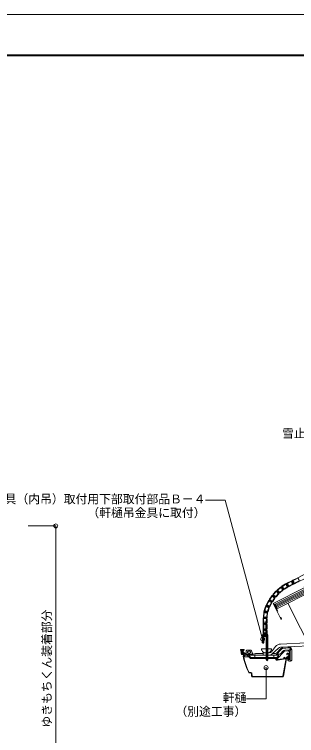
# Model space of a CAD drawing. Units: millimetres on the paper, with parts at other scales. Extents: x -210 to 210, y -148 to 150.
# Drawn here: x 11.8 to 83.4, y -33.4 to 149.9 of the extents above; entities that cross this region are included whole.
import ezdxf
from ezdxf.enums import TextEntityAlignment as Align

# ---------------------------------------------------------------- set-up
doc = ezdxf.new("R2010")
doc.units = ezdxf.units.MM
doc.header["$PDMODE"] = 32
doc.header["$PDSIZE"] = 1
doc.linetypes.add('CHAIN1', pattern=[8, 5, -1, 1, -1])
for name, color, linetype, lineweight in [('0-0', 7, 'Continuous', 18), ('0-2', 5, 'Continuous', 9), ('0-4', 5, 'Continuous', 9), ('0-5', 6, 'Continuous', 9), ('0-7', 5, 'Continuous', 9), ('0-9', 2, 'Continuous', 25), ('F-0_通り芯', 6, 'Continuous', 9)]:
    doc.layers.add(name, color=color, linetype=linetype, lineweight=lineweight)
doc.styles.add('ＭＳ ゴシック', font='')
doc.styles.get('ＭＳ ゴシック').set_extended_font_data('MS Gothic')

msp = doc.modelspace()

# ---------------------------------------------------------------- linework, layer by layer
at = {"layer": '0-0'}
for p, q in [((76.968, -12.156), (78.031, -10.828)), ((79.269, -10.193), (85.786, -9.852)), ((79.32, -10.991), (86.6, -10.61)), ((79.862, -11.052), (81.455, -10.926)), ((81.206, -10.946), (81.206, -11.197)), ((81.455, -10.926), (81.455, -11.177)), ((69.247, -11.535), (69.385, -11.535)), ((69.281, -11.751), (69.291, -11.791)), ((69.33, -11.69), (69.907, -11.69)), ((69.338, -11.996), (69.498, -12.691)), ((69.339, -11.83), (69.689, -11.83)), ((69.472, -12.388), (69.382, -12.002)), ((69.385, -11.585), (69.385, -11.535)), ((69.385, -11.585), (69.731, -11.585)), ((69.387, -11.935), (69.591, -11.935)), ((69.431, -11.94), (69.528, -11.94)), ((69.547, -12.73), (69.862, -12.73)), ((69.577, -11.979), (69.65, -12.293)), ((69.64, -11.974), (69.703, -12.247)), ((69.714, -11.823), (69.912, -11.708)), ((69.741, -11.565), (69.731, -11.585)), ((69.741, -11.565), (69.751, -11.585)), ((69.868, -12.37), (69.747, -12.37)), ((69.751, -11.585), (69.831, -11.585)), ((69.763, -12.285), (69.845, -12.266)), ((69.764, -12.62), (69.868, -12.62)), ((69.817, -11.925), (69.882, -12.206)), ((69.841, -11.565), (69.831, -11.585)), ((69.841, -11.565), (69.851, -11.585)), ((69.841, -11.871), (70.005, -11.776)), ((69.851, -11.585), (69.931, -11.585)), ((69.941, -11.565), (69.931, -11.585)), ((69.941, -11.565), (69.951, -11.585)), ((72.318, -12.759), (70.554, -12.759)), ((70.618, -11.929), (70.618, -12.518)), ((70.814, -11.729), (71.626, -11.729)), ((71.485, -12.029), (71.133, -12.029)), ((71.485, -12.459), (71.144, -12.459)), ((71.896, -11.898), (72.138, -12.397)), ((72.168, -12.609), (72.168, -12.528)), ((72.361, -12.752), (72.668, -12.659)), ((72.868, -12.659), (72.668, -12.659)), ((74.886, -12.559), (72.968, -12.559)), ((74.49, -11.431), (74.501, -11.647)), ((74.54, -11.378), (76.934, -11.378)), ((74.886, -12.418), (76.421, -12.418)), ((74.886, -12.418), (74.886, -12.868)), ((75.194, -12.378), (75.277, -12.378)), ((75.277, -12.384), (76.197, -12.384)), ((75.337, -12.418), (75.277, -12.384)), ((76.197, -12.384), (76.137, -12.418)), ((76.196, -12.378), (76.283, -12.378)), ((76.973, -11.647), (76.984, -11.431)), ((77.161, -12.689), (78.745, -11.233)), ((77.983, -12.559), (77.302, -12.559)), ((78.127, -13.009), (79.566, -11.447)), ((78.35, -12.398), (79.369, -11.292)), ((78.5, -13.859), (80.101, -12.12)), ((78.586, -12.759), (79.042, -12.759)), ((79.262, -12.662), (79.918, -11.951)), ((79.862, -11.303), (81.475, -11.176)), ((80.41, -11.711), (81.51, -11.624)), ((80.43, -11.96), (81.352, -11.888)), ((80.873, -12.886), (80.92, -12.617)), ((80.976, -12.904), (81.016, -12.681)), ((81.019, -12.535), (81.243, -12.535)), ((81.065, -12.64), (81.221, -12.64)), ((81.256, -12.654), (81.416, -12.814)), ((81.315, -12.565), (81.505, -12.755)), ((81.368, -11.992), (81.48, -12.104)), ((81.535, -12.827), (81.535, -13.863)), ((81.568, -12.087), (81.568, -13.972)), ((81.768, -11.787), (81.768, -14.562)), ((82.168, -11.814), (82.168, -14.072)), ((69.5, -12.835), (69.564, -12.835)), ((69.564, -12.835), (69.574, -12.855)), ((69.584, -12.835), (69.574, -12.855)), ((69.584, -12.835), (69.664, -12.835)), ((69.664, -12.835), (69.674, -12.855)), ((69.684, -12.835), (69.674, -12.855)), ((69.684, -12.835), (69.764, -12.835)), ((69.764, -12.835), (69.774, -12.855)), ((69.784, -12.835), (69.774, -12.855)), ((69.784, -12.835), (69.862, -12.835)), ((69.859, -13.16), (69.937, -13.115)), ((69.976, -13.213), (69.989, -13.206)), ((70.164, -13.409), (71.244, -13.409)), ((70.355, -13.009), (74.984, -13.009)), ((70.912, -13.056), (71.579, -13.764)), ((71.449, -13.262), (71.687, -13.514)), ((71.797, -13.859), (78.5, -13.859)), ((71.905, -13.609), (78.259, -13.609)), ((72.768, -13.009), (72.768, -13.609)), ((75.036, -13.018), (76.315, -13.018)), ((76.467, -13.009), (78.715, -13.009)), ((77.593, -13.009), (77.593, -13.609)), ((78.264, -14.109), (78.5, -14.109)), ((78.329, -14.309), (78.5, -14.309)), ((78.479, -13.512), (78.788, -13.177)), ((80.57, -13.812), (78.498, -14.109)), ((78.5, -14.309), (80.594, -13.961)), ((79.908, -18.357), (80.715, -13.785)), ((80.013, -18.371), (80.803, -13.887)), ((80.166, -13.819), (80.137, -13.621)), ((80.303, -13.547), (80.18, -13.565)), ((80.346, -13.561), (80.612, -13.826)), ((80.635, -13.903), (80.624, -13.837)), ((80.756, -13.705), (81.372, -13.089)), ((80.902, -13.805), (81.194, -13.805)), ((80.914, -12.943), (80.919, -12.944)), ((80.927, -13.683), (81.345, -13.265)), ((80.934, -13.7), (81.383, -13.7)), ((81.156, -14.262), (81.025, -13.943)), ((81.204, -13.854), (81.288, -13.998)), ((81.265, -13.834), (81.365, -13.934)), ((81.418, -14.072), (81.468, -14.072)), ((81.43, -12.849), (81.43, -12.948)), ((81.43, -13.3), (81.43, -13.652)), ((81.618, -14.572), (81.668, -14.572)), ((71.405, -17.535), (71.793, -17.535)), ((71.408, -17.43), (71.797, -17.43)), ((71.892, -17.625), (71.965, -18.356)), ((71.996, -17.61), (72.07, -18.35)), ((72.164, -18.536), (79.816, -18.536)), ((72.17, -18.44), (79.81, -18.44)), ((72.383, -18.536), (79.583, -18.536)), ((72.483, -18.436), (79.483, -18.436))]:
    msp.add_line(p, q, dxfattribs=at)
for centre, radius, start, end in [((79.358, -11.891), 1.7, 93.00002, 141.31186), ((79.368, -11.91), 0.92, 93.00002, 132.57457), ((81.493, -11.4), 0.475, 305.38025, 94.51404), ((69.247, -11.635), 0.1, 89.99998, 190.81805), ((83.882, -8.839), 15, 190.81807, 195.15842), ((69.33, -11.74), 0.05, 89.99998, 193), ((69.339, -11.78), 0.05, 193.00001, 270.00003), ((69.387, -11.985), 0.05, 89.99998, 193), ((69.431, -11.99), 0.05, 89.99998, 193.0919), ((69.5, -12.735), 0.1, 195.15842, 270.00003), ((69.764, -12.32), 0.3, 193.09192, 270.00003), ((69.547, -12.68), 0.05, 193.00001, 270.00003), ((69.528, -11.99), 0.05, 13.09189, 89.99998), ((69.591, -11.985), 0.05, 13, 89.99998), ((69.747, -12.27), 0.1, 193.09192, 270.00003), ((69.689, -11.78), 0.05, 270.00003, 300), ((69.752, -12.236), 0.05, 193.00001, 283.00006), ((69.866, -11.914), 0.05, 120.00003, 193), ((69.834, -12.217), 0.05, 283.00006, 13.00003), ((69.862, -12.985), 0.255, 300, 90.00003), ((69.868, -12.97), 0.6, 30.93725, 89.99999), ((69.868, -12.97), 0.35, 311.1741, 90.00003), ((69.907, -11.7), 0.01, 300, 90.00003), ((69.954, -11.687), 0.102, 300, 91.47394), ((70.468, -12.52), 0.15, 216.86995, 0), ((70.468, -12.518), 0.15, 217.60307, 0), ((70.554, -12.559), 0.2, 210.9373, 270.00003), ((70.818, -11.929), 0.2, 89.99998, 180.00002), ((71.133, -12.244), 0.215, 89.99998, 270), ((71.485, -12.244), 0.215, 270.00003, 90.00003), ((71.626, -12.029), 0.3, 25.82733, 89.99998), ((71.868, -12.528), 0.3, 0, 25.82735), ((72.318, -12.609), 0.15, 180.00003, 286.97403), ((72.868, -12.559), 0.1, 270.00003, 0), ((74.54, -11.428), 0.05, 90.00004, 182.99995), ((74.801, -11.631), 0.3, 183.0005, 196.15207), ((75.473, -11.436), 1, 196.15158, 246.48018), ((75.194, -12.078), 0.3, 246.48007, 269.99985), ((76.28, -12.078), 0.3, 270.00006, 293.51987), ((76.315, -11.768), 1.25, 270.00003, 312.57461), ((76.001, -11.436), 1, 293.51975, 343.84836), ((76.421, -11.718), 0.7, 270.00003, 321.31189), ((76.934, -11.428), 0.05, 356.99997, 89.99982), ((76.673, -11.631), 0.3, 343.84787, 356.99942), ((77.983, -12.059), 0.5, 270.00003, 317.35333), ((78.586, -12.659), 0.1, 137.35303, 270.0004), ((79.042, -12.459), 0.3, 270.00034, 317.35352), ((79.921, -11.8), 0.75, 94.51386, 137.35319), ((79.897, -11.752), 0.45, 94.51397, 137.35324), ((80.469, -12.459), 0.75, 94.51397, 137.3533), ((80.469, -12.459), 0.5, 94.51397, 137.3533), ((81.019, -12.635), 0.1, 89.99998, 170.00001), ((81.065, -12.69), 0.05, 89.99998, 170.00001), ((81.155, -12.204), 0.3, 45, 94.51397), ((81.221, -12.69), 0.05, 45, 89.99998), ((81.243, -12.637), 0.102, 45, 89.99998), ((81.368, -12.087), 0.2, 0, 94.51397), ((81.38, -12.849), 0.05, 0, 45), ((81.493, -11.4), 0.225, 274.51407, 94.51404), ((81.268, -12.316), 0.3, 0, 45), ((81.433, -12.827), 0.102, 0, 45), ((81.168, -11.814), 1, 0, 47.65696), ((69.909, -13.246), 0.1, 120.00003, 190.39426), ((84.616, -10.549), 15.053, 190.39427, 207.1902), ((69.862, -12.985), 0.15, 300, 90.00003), ((70.026, -13.3), 0.1, 120.00003, 190.67976), ((84.616, -10.549), 14.947, 190.67978, 207.17845), ((70.164, -13.309), 0.1, 131.17406, 270), ((70.355, -12.859), 0.15, 192.85938, 270.00003), ((70.803, -13.159), 0.15, 43.2643, 89.99998), ((71.558, -13.159), 0.15, 89.99998, 223.2643), ((71.797, -13.559), 0.3, 223.26431, 270.00003), ((71.905, -13.309), 0.3, 223.26431, 270.00003), ((75.036, -12.868), 0.15, 180.00003, 270.00003), ((77.42, -14.784), 1, 29.99938, 67.66685), ((78.264, -14.159), 0.05, 89.99998, 216.52896), ((78.259, -13.309), 0.3, 270.00031, 317.35352), ((78.329, -14.259), 0.05, 209.99944, 270.00003), ((78.662, -13.922), 0.162, 137.3533, 278.16415), ((78.715, -13.109), 0.1, 317.35333, 90.00003), ((80.116, -13.826), 0.05, 278.16418, 8.16415), ((80.187, -13.614), 0.05, 98.16413, 188.16412), ((80.311, -13.596), 0.05, 45.18168, 98.16413), ((80.577, -13.861), 0.05, 10.38871, 98.16413), ((80.586, -13.912), 0.05, 279.43726, 9.49582), ((80.862, -13.811), 0.15, 135, 170.00001), ((80.902, -13.905), 0.1, 89.99998, 170.00001), ((80.922, -12.894), 0.05, 170.00001, 260), ((80.927, -12.895), 0.05, 260.00003, 350.00006), ((80.934, -13.69), 0.01, 135, 270), ((81.118, -13.905), 0.1, 30.34142, 202.25223), ((81.618, -14.072), 0.5, 202.2523, 270.00003), ((81.194, -13.905), 0.1, 45, 89.99998), ((81.418, -13.922), 0.15, 210.34126, 270.00003), ((81.38, -13.3), 0.05, 0, 135), ((81.435, -13.863), 0.1, 225, 0), ((81.23, -12.948), 0.2, 315.00003, 0), ((81.383, -13.652), 0.0475, 270.00006, 0), ((81.468, -13.972), 0.1, 270.00003, 0), ((81.668, -14.072), 0.5, 270.00003, 0), ((71.405, -17.335), 0.2, 207.1902, 270.00003), ((71.408, -17.33), 0.1, 207.17845, 270.00003), ((71.793, -17.635), 0.1, 5.71084, 89.99998), ((71.797, -17.63), 0.2, 5.71084, 89.99998), ((72.164, -18.336), 0.2, 185.71085, 270), ((72.17, -18.34), 0.1, 185.71085, 270), ((79.81, -18.34), 0.1, 270, 350), ((79.816, -18.336), 0.2, 270, 350)]:
    msp.add_arc(centre, radius, start, end, dxfattribs=at)
at = {"layer": '0-2'}
for p, q in [((77.961, -0.027), (176.628, 49.315)), ((176.762, 49.047), (78.095, -0.295)), ((176.897, 48.779), (78.229, -0.564)), ((177.031, 48.51), (78.363, -0.832)), ((177.165, 48.242), (78.497, -1.1)), ((79.392, -3.784), (77.424, 0.152)), ((77.692, 0.062), (78.623, -1.798)), ((81.181, 0.241), (89.32, -16.037)), ((77.961, -0.027), (78.497, -1.1)), ((79.571, -3.694), (79.392, -3.337))]:
    msp.add_line(p, q, dxfattribs=at)
msp.add_lwpolyline([(85.34, 4.445), (85.474, 4.177), (77.424, 0.152)], dxfattribs=at)
msp.add_arc((79.481, -3.739), 0.1, 206.51461, 26.51601, dxfattribs=at)
at = {"layer": '0-4'}
for points in [[(74.735, -8.934), (65.264, 26.412), (60.264, 26.412)], [(75.622, -16.161), (75.622, -24.096), (70.622, -24.096)]]:
    msp.add_lwpolyline(points, dxfattribs=at)
for p in [(74.735, -8.934), (75.622, -16.161)]:
    msp.add_point(p, dxfattribs=at)
at = {"layer": '0-5'}
for q in [(15.25, 19.865), (22.25, -50.795)]:
    msp.add_line((22.25, 19.865), q, dxfattribs=at)
at = {"layer": '0-5', "color": 2}
msp.add_point((22.25, 19.865), dxfattribs=at)
at = {"layer": '0-7', "linetype": 'CHAIN1'}
for p, q in [((81.974, 5.82), (121.492, 25.579)), ((82.421, 4.925), (121.939, 24.685)), ((75.385, -4.3), (75.385, -8.095))]:
    msp.add_line(p, q, dxfattribs=at)
at = {"layer": '0-7'}
for p, q in [((81.079, 5.372), (81.974, 5.82)), ((81.133, 5.265), (82.027, 5.712)), ((82.421, 6.043), (83.315, 6.49)), ((82.475, 5.936), (83.369, 6.383)), ((82.814, 5.256), (83.709, 5.703)), ((83.762, 5.596), (82.868, 5.149)), ((78.517, 3.61), (79.278, 4.259)), ((78.595, 3.519), (79.356, 4.167)), ((79.743, 4.588), (80.588, 5.124)), ((79.808, 4.486), (80.652, 5.022)), ((80.215, 3.845), (81.059, 4.381)), ((81.124, 4.28), (80.279, 3.743)), ((81.473, 4.585), (82.367, 5.033)), ((82.421, 4.925), (81.526, 4.478)), ((76.499, 1.229), (77.067, 2.052)), ((76.598, 1.161), (77.166, 1.984)), ((77.431, 2.49), (78.108, 3.226)), ((77.519, 2.409), (78.196, 3.145)), ((78.079, 1.895), (78.756, 2.631)), ((78.844, 2.55), (78.167, 1.814)), ((79.087, 2.94), (79.849, 3.589)), ((79.926, 3.497), (79.165, 2.849)), ((75.718, -0.102), (76.212, 0.767)), ((75.822, -0.161), (76.316, 0.708)), ((76.483, -0.537), (76.977, 0.333)), ((77.081, 0.274), (76.588, -0.596)), ((77.224, 0.729), (77.791, 1.553)), ((77.89, 1.484), (77.322, 0.661)), ((75.162, -1.611), (75.447, -0.652)), ((75.277, -1.645), (75.562, -0.687)), ((76.005, -1.862), (76.291, -0.903)), ((76.406, -0.938), (76.12, -1.896)), ((74.943, -3.196), (75.023, -2.199)), ((75.062, -3.205), (75.142, -2.208)), ((75.82, -3.266), (75.9, -2.269)), ((76.019, -2.279), (75.94, -3.275)), ((74.885, -4.765), (74.885, -3.765)), ((74.885, -6.265), (74.885, -5.265)), ((75.005, -4.765), (75.005, -3.765)), ((75.005, -6.265), (75.005, -5.265)), ((75.765, -4.765), (75.765, -3.765)), ((75.765, -6.265), (75.765, -5.265)), ((75.885, -3.765), (75.885, -4.765)), ((75.885, -5.265), (75.885, -6.265)), ((74.885, -7.765), (74.885, -6.765)), ((75.005, -7.765), (75.005, -6.765)), ((75.765, -7.765), (75.765, -6.765)), ((75.885, -6.765), (75.885, -7.765))]:
    msp.add_line(p, q, dxfattribs=at)
for centre, radius, start, end in [((82.197, 5.372), 0.5, 296.56505, 116.56505), ((82.197, 5.372), 0.38, 296.56505, 116.56505), ((82.644, 5.596), 0.5, 116.56505, 296.56505), ((82.644, 5.596), 0.38, 116.56505, 296.56505), ((83.539, 6.043), 0.5, 296.56505, 116.56505), ((79.602, 3.878), 0.5, 310.41559, 130.41559), ((79.602, 3.878), 0.38, 310.41559, 130.41559), ((80.011, 4.166), 0.5, 122.41559, 302.41559), ((80.011, 4.166), 0.38, 122.41559, 302.41559), ((80.856, 4.702), 0.5, 302.41559, 122.41559), ((80.856, 4.702), 0.38, 302.41559, 122.41559), ((81.303, 4.925), 0.5, 116.56505, 296.56505), ((81.303, 4.925), 0.38, 116.56505, 296.56505), ((77.478, 1.768), 0.5, 325.41559, 145.41559), ((77.478, 1.768), 0.38, 325.41559, 145.41559), ((77.799, 2.152), 0.5, 137.41559, 317.41559), ((77.799, 2.152), 0.38, 137.41559, 317.41559), ((78.476, 2.888), 0.5, 317.41559, 137.41559), ((78.476, 2.888), 0.38, 317.41559, 137.41559), ((78.841, 3.23), 0.5, 130.41559, 310.41559), ((78.841, 3.23), 0.38, 130.41559, 310.41559), ((76.647, 0.521), 0.5, 330.41559, 150.41559), ((76.647, 0.521), 0.38, 330.41559, 150.41559), ((76.911, 0.945), 0.5, 145.41559, 325.41559), ((76.911, 0.945), 0.38, 145.41559, 325.41559), ((75.521, -2.239), 0.5, 355.41559, 175.41559), ((75.641, -1.753), 0.5, 163.41559, 343.41559), ((75.641, -1.753), 0.38, 163.41559, 343.41559), ((75.927, -0.795), 0.5, 343.41559, 163.41559), ((75.927, -0.795), 0.38, 343.41559, 163.41559), ((76.153, -0.349), 0.5, 150.41559, 330.41559), ((76.153, -0.349), 0.38, 150.41559, 330.41559), ((75.385, -3.765), 0.5, 0, 180), ((75.441, -3.236), 0.5, 175.41559, 355.41559), ((75.385, -3.765), 0.38, 0, 180), ((75.441, -3.236), 0.38, 175.41559, 355.41559), ((75.521, -2.239), 0.38, 355.41559, 175.41559), ((75.385, -5.265), 0.5, 0, 180), ((75.385, -4.765), 0.5, 180, 0), ((75.385, -4.765), 0.38, 180, 0), ((75.385, -5.265), 0.38, 0, 180), ((75.385, -6.765), 0.5, 0, 180), ((75.385, -6.265), 0.5, 180, 0), ((75.385, -6.265), 0.38, 180, 0), ((75.385, -6.765), 0.38, 0, 180), ((75.385, -7.765), 0.5, 180, 0), ((75.385, -7.765), 0.38, 180, 0)]:
    msp.add_arc(centre, radius, start, end, dxfattribs=at)
at = {"layer": '0-9'}
for p, q in [((74.735, -9.859), (74.735, -8.009)), ((75.055, -9.859), (75.055, -8.009)), ((75.715, -14.199), (75.715, -8.009)), ((76.035, -14.199), (76.035, -8.009)), ((74.735, -9.859), (75.055, -9.859))]:
    msp.add_line(p, q, dxfattribs=at)
msp.add_circle((75.385, -8.009), 0.25, dxfattribs=at)
for centre, radius, start, end in [((75.385, -8.009), 0.65, 0, 180), ((75.385, -8.009), 0.33, 0, 180), ((75.875, -14.199), 0.16, 180, 0)]:
    msp.add_arc(centre, radius, start, end, dxfattribs=at)
at = {"layer": 'F-0_通り芯'}
msp.add_line((210, 149.878), (-210, 149.878), dxfattribs=at)
at = {"layer": 'F-0_通り芯', "color": 3, "lineweight": 40}
msp.add_line((-188, 139.5), (202, 139.5), dxfattribs=at)

# ---------------------------------------------------------------- texts
at = {"layer": '0-4', "color": 7, "style": 'ＭＳ ゴシック'}
for s, p in [('雪止め金具取付用上部取付部品Ａ－３', (79.69, 41.609)), ('樋受金具（内吊）取付用下部取付部品Ｂ－４', (0.264, 24.912)), ('（軒樋吊金具に取付）', (30.264, 21.412)), ('軒樋', (64.622, -25.596)), ('（別途工事）', (52.622, -29.096))]:
    msp.add_text(s, height=2.199, dxfattribs=at).set_placement(p, align=Align.BOTTOM_LEFT)
msp.add_text('ゆきもちくん装着部分', height=2.199, rotation=90, dxfattribs=at).set_placement((21.75, -31.424), align=Align.BOTTOM_LEFT)

doc.saveas('drawing.dxf')
